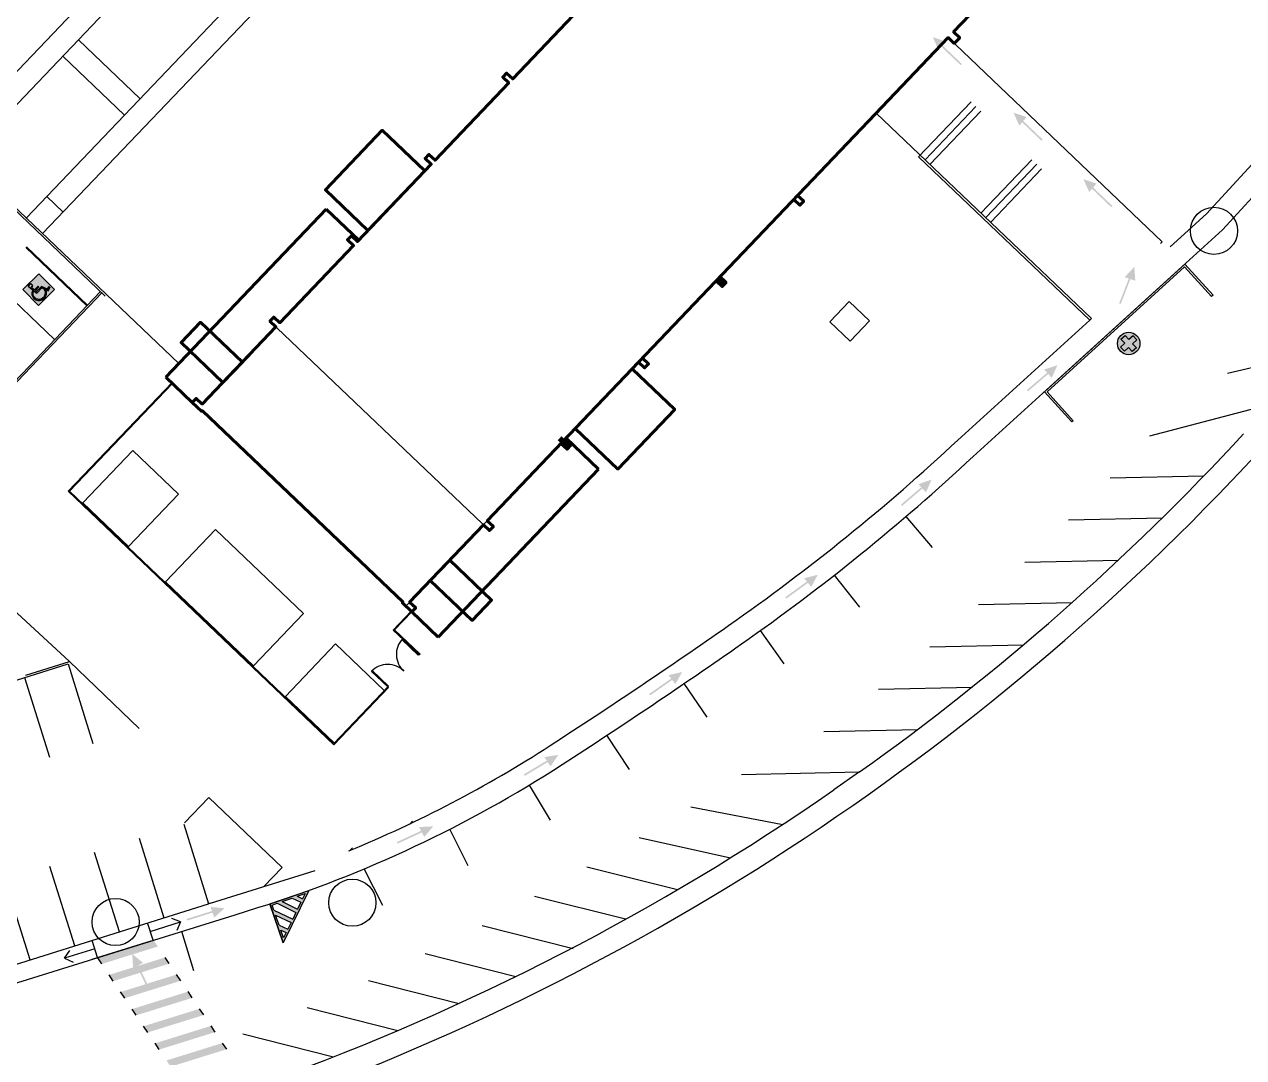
# Model space of a CAD drawing. Header units: millimetres. Extents: x 34038 to 35840, y 10511 to 10922.
# Drawn here: x 34255.5 to 34320.6, y 10577.7 to 10632.9 of the extents above; entities that cross this region are included whole.
import ezdxf

# ---------------------------------------------------------------- set-up
doc = ezdxf.new("R2010")
doc.units = ezdxf.units.MM
for name, color, linetype in [('_0', 7, 'Continuous'), ('GUIA', 7, 'Continuous'), ('MANTER', 150, 'Continuous'), ('PINTURA BRANCA', 7, 'Continuous'), ('PINTURA VERMELHA', 10, 'Continuous'), ('piso2', 2, 'Continuous'), ('VAGAS', 7, 'Continuous')]:
    doc.layers.add(name, color=color, linetype=linetype)
doc.layers.add('PROJEÇÃO DAS EDIFICAÇÕES', color=4, linetype='Continuous', lineweight=60)

# ---------------------------------------------------------------- blocks, each defined once
blk = doc.blocks.new('12')
at = {"layer": 'PINTURA BRANCA'}
h = blk.add_hatch(color=256, dxfattribs=at)
h.paths.add_polyline_path([(709.5063524391578, 866.5878076270078), (709.3348524387259, 866.3245246753548), (709.2430694875048, 866.7593076274395)], flags=16)
h.paths.add_polyline_path([(709.1846487430099, 867.0360512210649), (709.615513863723, 866.7553897960679), (709.8338367128534, 867.0905541341882), (709.06780725402, 867.5895384083154)], flags=16)
h.paths.add_polyline_path([(710.3346837331574, 868.4351293180409), (710.5979666848099, 868.2636293176096), (710.7694666852412, 868.5269122692622)], flags=16)
h.paths.add_polyline_path([(710.0579401395316, 868.3767085735461), (710.4888052602445, 868.0960471485492), (710.2704824111141, 867.760882810429), (709.5044529522806, 868.259867084556)], flags=16)
h.paths.add_polyline_path([(710.985027265608, 868.6746211296579), (709.2868740274193, 866.0676543903937), (708.8324672768815, 868.2202143791201)])
h.paths.add_polyline_path([(709.009386509525, 867.8662820019409), (709.9429981374185, 867.2581363032485), (710.161320986549, 867.5933006413688), (709.2277093586556, 868.2014463400611), (708.95096576503, 868.1430255955661)], flags=16)
for p, q in [((708.8324672768815, 868.2202143791201), (710.985027265608, 868.6746211296579)), ((709.2868740274193, 866.0676543903937), (708.8324672768815, 868.2202143791201)), ((708.9509657650299, 868.1430255955661), (709.2277093586556, 868.2014463400611)), ((709.2277093586556, 868.2014463400611), (710.161320986549, 867.5933006413688)), ((710.985027265608, 868.6746211296579), (709.2868740274193, 866.0676543903937)), ((709.5044529522806, 868.259867084556), (710.0579401395314, 868.3767085735461)), ((709.5044529522808, 868.259867084556), (710.2704824111141, 867.760882810429)), ((710.0579401395316, 868.3767085735461), (710.4888052602445, 868.0960471485495)), ((710.334683733157, 868.435129318041), (710.7694666852412, 868.5269122692622)), ((710.3346837331574, 868.4351293180409), (710.5979666848096, 868.2636293176097)), ((710.7694666852414, 868.5269122692623), (710.5979666848099, 868.2636293176096)), ((709.0093865095249, 867.866282001941), (708.95096576503, 868.1430255955661)), ((709.009386509525, 867.8662820019409), (709.9429981374186, 867.2581363032484)), ((709.1846487430099, 867.036051221065), (709.06780725402, 867.5895384083154)), ((709.0678072540201, 867.5895384083155), (709.8338367128534, 867.0905541341882)), ((710.161320986549, 867.5933006413688), (709.9429981374185, 867.2581363032485)), ((710.4888052602445, 868.0960471485492), (710.2704824111141, 867.760882810429)), ((709.1846487430099, 867.0360512210649), (709.6155138637231, 866.7553897960678)), ((709.8338367128533, 867.0905541341882), (709.615513863723, 866.7553897960679)), ((709.3348524387259, 866.3245246753548), (709.2430694875046, 866.7593076274396)), ((709.2430694875048, 866.7593076274395), (709.5063524391579, 866.5878076270076)), ((709.5063524391578, 866.5878076270078), (709.3348524387258, 866.3245246753545))]:
    blk.add_line(p, q, dxfattribs=at)
blk = doc.blocks.new('A$C51C17A21')
at = {"layer": 'PINTURA BRANCA'}
h = blk.add_hatch(color=152, dxfattribs=at)
h.paths.add_polyline_path([(9.180785392288044, 9.163803444595828), (0, 9.163803444595828), (0, 0), (9.180785392288044, 0)])
edge = h.paths.add_edge_path(flags=16)
edge.add_line((5.422054313698709, 5.759658274507842), (5.421210884993229, 5.279695285018647))
edge.add_line((5.421210884993229, 5.279695285018647), (3.371216165724718, 5.269816209399892))
edge.add_line((3.371216165724718, 5.269816209399892), (3.434992290459149, 4.612271246112527))
edge.add_line((3.434992290459149, 4.612271246112527), (6.32046581006648, 4.612235962520231))
edge.add_line((6.32046581006648, 4.612235962520231), (7.291269149901154, 2.146054230700997))
edge.add_line((7.291269149901154, 2.146054230700997), (8.265835677223322, 2.561483206763683))
edge.add_line((8.265835677223322, 2.561483206763683), (8.460630145193818, 2.108830044385854))
edge.add_line((8.460630145193818, 2.108830044385854), (7.028143119715196, 1.500893807131092))
edge.add_line((7.028143119715196, 1.500893807131092), (5.990097561407993, 4.122711449713847))
edge.add_line((5.990097561407993, 4.122711449713847), (3.009950167172747, 4.122993718423118))
edge.add_line((3.009950167172747, 4.122993718423118), (2.53974979408008, 8.155413962825719))
edge.add_arc((3.205961485207808, 8.053055018452483), 0.6740292062577634, 90.86110328032771, 171.2651935622226, ccw=False)
edge.add_line((3.195831822675927, 8.727008103485446), (3.431625227975701, 8.7240795656013))
edge.add_arc((3.423146651183856, 8.04142065083306), 0.682711564408401, 6.993114099470688, 89.28842694358462, ccw=False)
edge.add_line((4.100779381530401, 8.124540822512813), (4.101967756527984, 8.066675736668572))
edge.add_arc((3.374478854861763, 8.051735300494556), 0.7276423013270964, -109.66773350404361, 1.1765177688022277, ccw=False)
edge.add_line((3.129579916691682, 7.366543481538997), (3.311797415962019, 5.77027863477781))
edge.add_line((3.311797415962019, 5.77027863477781), (5.422054313698709, 5.759658274507842))
edge = h.paths.add_edge_path(flags=16)
edge.add_line((6.140327967041799, 2.954754088966752), (6.398734448690789, 2.329909958291523))
edge.add_arc((3.545799992762909, 3.567409587629868), 3.109765319510951, 302.00990588515776, 336.5505467284719, ccw=False)
edge.add_arc((3.613911364152955, 3.383162574035737), 2.917701294968827, 162.5317855962321, 302.793607434027, ccw=False)
edge.add_arc((3.412492398476161, 3.34164600982001), 2.739861174484087, 108.78632825692031, 160.438804791383, ccw=False)
edge.add_line((2.530148055141808, 5.935544179608314), (2.580854924532105, 5.481713625966677))
edge.add_arc((3.412492398461723, 3.341646009805345), 2.295976979367712, 111.2362938310106, 160.2370488798236)
edge.add_arc((3.613911364156479, 3.383162574032781), 2.473817099848291, 162.720137507934, 302.8637260381623)
edge.add_arc((3.545799992762568, 3.567409587629754), 2.665881124386374, 301.9444794714997, 346.7139074411326)
h = blk.add_hatch(color=256, dxfattribs=at)
edge = h.paths.add_edge_path()
edge.add_arc((3.374478854861763, 8.051735300494556), 0.7276423013270057, 250.3322664959564, 361.1765177688022)
edge.add_line((4.101967756527984, 8.066675736668572), (4.100779381530401, 8.124540822512813))
edge.add_arc((3.423146651183856, 8.04142065083306), 0.6827115644084146, 6.993114099470686, 89.28842694358454)
edge.add_line((3.431625227975701, 8.7240795656013), (3.195831822675927, 8.727008103485446))
edge.add_arc((3.205961485207808, 8.053055018452483), 0.674029206257754, 90.86110328032767, 171.2651935622226)
edge.add_line((2.53974979408008, 8.155413962825719), (3.009950167172747, 4.122993718423118))
edge.add_line((3.009950167172747, 4.122993718423118), (5.990097561407993, 4.122711449713847))
edge.add_line((5.990097561407993, 4.122711449713847), (7.028143119715196, 1.500893807131092))
edge.add_line((7.028143119715196, 1.500893807131092), (8.460630145193818, 2.108830044385854))
edge.add_line((8.460630145193818, 2.108830044385854), (8.265835677223322, 2.561483206763683))
edge.add_line((8.265835677223322, 2.561483206763683), (7.291269149901154, 2.146054230700997))
edge.add_line((7.291269149901154, 2.146054230700997), (6.32046581006648, 4.612235962520231))
edge.add_line((6.32046581006648, 4.612235962520231), (3.434992290459149, 4.612271246112527))
edge.add_line((3.434992290459149, 4.612271246112527), (3.371216165724718, 5.269816209399892))
edge.add_line((3.371216165724718, 5.269816209399892), (5.421279214686706, 5.279695614304501))
edge.add_line((5.421279214686706, 5.279695614304501), (5.422054313698709, 5.759658274507842))
edge.add_line((5.422054313698709, 5.759658274507842), (3.311797415962019, 5.77027863477781))
edge.add_line((3.311797415962019, 5.77027863477781), (3.129579916691682, 7.366543481538997))
edge = h.paths.add_edge_path()
edge.add_arc((3.412492398461723, 3.341646009805345), 2.295976979367714, 111.23629383101061, 160.2370488798236, ccw=False)
edge.add_line((2.580854924532105, 5.481713625966677), (2.530148055141808, 5.935544179608314))
edge.add_arc((3.412492398476161, 3.34164600982001), 2.739861174484073, 108.7863282569202, 160.438804791383)
edge.add_arc((3.613911364152841, 3.383162574035737), 2.917701294968806, 162.5317855962315, 302.7936074340288)
edge.add_arc((3.545799992762795, 3.567409587629868), 3.109765319511033, 302.0099058851595, 336.5505467284727)
edge.add_line((6.398734448690789, 2.329909958291523), (6.140327967041799, 2.954754088966752))
edge.add_arc((3.545799992762568, 3.567409587629868), 2.66588112438639, 301.9444794714964, 346.71390744113023, ccw=False)
edge.add_arc((3.613911364156479, 3.383162574032781), 2.473817099848283, 162.720137507934, 302.8637260381601, ccw=False)
blk.add_lwpolyline([(9.180785392288044, 0), (0, 0), (0, 9.163803444595828), (9.180785392288044, 9.163803444595828)], close=True, dxfattribs=at)
for points in [[(6.398734448690789, 2.329909958291523, -0.1518635365455338), (5.194180469797061, 0.9304639785272002, -0.7019114297085285), (0.8307638776268504, 4.258988421397362, -0.229271569647566), (2.530148055141808, 5.935544179608314)], [(6.140327967041799, 2.954754088966752, -0.1978667100968593), (4.956310346832424, 1.305246306515642, -0.701141649689756), (1.251749361771317, 4.11798344879719, -0.2171247333798052), (2.580854924532105, 5.481713625966677, 0.04686792952544745)]]:
    blk.add_lwpolyline(points, format="xyb", dxfattribs=at)
at = {"layer": 'PINTURA BRANCA', "color": 250}
for points in [[(1.251749361771317, 4.11798344879719, -0.2171247333798054), (2.580854924532105, 5.481713625966677), (2.530148055141808, 5.935544179608314, 0.2292715696475673), (0.8307638776268504, 4.258988421397362, 0.7019114297085347), (5.194180469797061, 0.9304639785272002, 0.1518635365455348), (6.398734448690789, 2.329909958291523), (6.140327967041799, 2.954754088966752, -0.1978667100968566), (4.956310346832424, 1.305246306515642, -0.7011416496897603)], [(3.129579916691682, 7.366543481538997, 0.5252580657301571), (4.101967756527984, 8.066675736668572), (4.100779381530401, 8.124540822512813, 0.3753540589992009), (3.431625227975701, 8.7240795656013), (3.195831822675927, 8.727008103485446, 0.3659682706623709), (2.53974979408008, 8.155413962825719), (3.009950167172747, 4.122993718423118), (5.990097561407993, 4.122711449713847), (7.028143119715196, 1.500893807131092), (8.460630145193818, 2.108830044385854), (8.265835677223322, 2.561483206763683), (7.291269149901154, 2.146054230700997), (6.32046581006648, 4.612235962520231), (3.434992290459149, 4.612271246112527), (3.371216165724718, 5.269816209399892), (5.421279214686706, 5.279695614304501), (5.422071464680243, 5.770278634777924), (3.311797415962019, 5.77027863477781)]]:
    blk.add_lwpolyline(points, format="xyb", close=True, dxfattribs=at)
at = {"layer": 'PINTURA BRANCA'}
for points in [[(2.580854924532105, 5.481713625966677), (2.530148055141808, 5.935544179608428)], [(6.140327967041799, 2.954754088966752), (6.398734448690789, 2.329909958291637)]]:
    blk.add_lwpolyline(points, dxfattribs=at)
blk.add_lwpolyline([(8.460630145193818, 2.108830044385854), (7.028143119715196, 1.500893807131092), (5.990097561407993, 4.122711449713847), (3.009950167172747, 4.122993718423118), (2.53974979408008, 8.155413962825719, -0.5271040350187159), (3.195831822675927, 8.727008103485446), (3.431625227975701, 8.7240795656013, -0.3753540589992009), (4.100779381530401, 8.124540822512813), (4.101967756527984, 8.066675736668572, -0.5252580657301573), (3.129579916691682, 7.366543481538997), (3.311797415962019, 5.77027863477781), (5.422071464680243, 5.770278634777924), (5.421279214686706, 5.279695614304501), (3.371216165724718, 5.269816209399892), (3.434992290459149, 4.612271246112527), (6.32046581006648, 4.612235962520231), (7.291269149901154, 2.146054230700997), (8.265835677223322, 2.561483206763683)], format="xyb", close=True, dxfattribs=at)
blk = doc.blocks.new('A$C2D931A01')
at = {"layer": 'PINTURA BRANCA'}
h = blk.add_hatch(color=256, dxfattribs=at)
h.paths.add_polyline_path([(0.6000000000000227, 0, 1), (-0.6000000000000227, 0, 1)])
h.paths.add_polyline_path([(0.4500000000000455, -0.1499999999999773), (0.1499999999999773, -0.1499999999999773), (0.1499999999999773, -0.4499999999999318), (-0.1499999999999773, -0.4499999999999318), (-0.1499999999999773, -0.1499999999999773), (-0.4499999999999318, -0.1499999999999773), (-0.4499999999999318, 0.1499999999999773), (-0.1499999999999773, 0.1499999999999773), (-0.1499999999999773, 0.4500000000000455), (0.1499999999999773, 0.4500000000000455), (0.1499999999999773, 0.1499999999999773), (0.4500000000000455, 0.1499999999999773)], flags=16)
at = {"layer": 'PINTURA VERMELHA'}
blk.add_hatch(color=256, dxfattribs=at).paths.add_polyline_path([(0.4500000000000455, 0.1499999999999773), (0.1499999999999773, 0.1499999999999773), (0.1499999999999773, 0.4500000000000455), (-0.1499999999999773, 0.4500000000000455), (-0.1499999999999773, 0.1499999999999773), (-0.4499999999999318, 0.1499999999999773), (-0.4499999999999318, -0.1499999999999773), (-0.1499999999999773, -0.1499999999999773), (-0.1499999999999773, -0.4499999999999318), (0.1499999999999773, -0.4499999999999318), (0.1499999999999773, -0.1499999999999773), (0.4500000000000455, -0.1499999999999773)])
at = {"layer": 'PINTURA BRANCA'}
blk.add_circle((0, 0), 0.6, dxfattribs=at)
at = {"layer": 'PINTURA VERMELHA'}
for points in [[(-0.1499999999999773, 0.1499999999999773), (-0.4499999999999318, 0.1499999999999773)], [(-0.4499999999999318, -0.1499999999999773), (-0.4499999999999318, 0.1499999999999773)], [(-0.1499999999999773, 0.4500000000000455), (-0.1499999999999773, 0.1499999999999773)], [(-0.1499999999999773, 0.4500000000000455), (0.1499999999999773, 0.4500000000000455)], [(0.1499999999999773, 0.4500000000000455), (0.1499999999999773, 0.1499999999999773)], [(0.4500000000000455, 0.1499999999999773), (0.1499999999999773, 0.1499999999999773)], [(0.4500000000000455, 0.1499999999999773), (0.4500000000000455, -0.1499999999999773)], [(-0.1499999999999773, -0.1499999999999773), (-0.4499999999999318, -0.1499999999999773)], [(-0.1499999999999773, -0.1499999999999773), (-0.1499999999999773, -0.4499999999999318)], [(0.1499999999999773, -0.4499999999999318), (-0.1499999999999773, -0.4499999999999318)], [(0.1499999999999773, -0.1499999999999773), (0.1499999999999773, -0.4499999999999318)], [(0.4500000000000455, -0.1499999999999773), (0.1499999999999773, -0.1499999999999773)]]:
    blk.add_lwpolyline(points, dxfattribs=at)

msp = doc.modelspace()

# ---------------------------------------------------------------- hatches: boundary and pattern name
for points in [[(34304.00072188154, 10632.20940570743), (34304.70289506829, 10631.97637724277), (34304.52059000357, 10631.76614692729), (34305.55194237414, 10630.78184670917), (34305.48827101669, 10630.71543633606), (34304.45845244067, 10631.70103991325), (34304.31052162094, 10631.52308119963)], [(34308.30587289937, 10628.18098620624), (34309.00804608612, 10627.94795774158), (34308.82574102139, 10627.7377274261), (34309.85709339198, 10626.75342720798), (34309.79342203452, 10626.68701683487), (34308.7636034585, 10627.67262041206), (34308.61567263876, 10627.49466169844)], [(34312.03621842251, 10624.63238360353), (34312.73839160926, 10624.39935513887), (34312.55608654453, 10624.18912482339), (34313.58743891511, 10623.20482460527), (34313.52376755766, 10623.13841423216), (34312.49394898163, 10624.12401780935), (34312.3460181619, 10623.94605909573)], [(34314.75117536698, 10619.95154944423), (34314.80554142177, 10619.21371898835), (34314.54143620459, 10619.30135663111), (34314.02844824514, 10617.97117694958), (34313.9426843119, 10618.00447750771), (34314.457464552, 10619.33374121944), (34314.23635371462, 10619.40202612825)], [(34310.65309333066, 10614.71356727461), (34310.35157249225, 10614.03796781225), (34310.16045966648, 10614.24022460446), (34309.07872330354, 10613.31157985386), (34309.01895526883, 10613.38152384176), (34310.10183644343, 10614.30851309338), (34309.93942687912, 10614.4733644343)], [(34303.93262752133, 10608.59679023611), (34303.63110668294, 10607.92119077375), (34303.43999385716, 10608.12344756596), (34302.35825749423, 10607.19480281536), (34302.29848945951, 10607.26474680327), (34303.3813706341, 10608.19173605488), (34303.2189610698, 10608.3565873958)], [(34297.85972904742, 10603.52138853985), (34297.50577001186, 10602.87172520344), (34297.33123551178, 10603.08844998388), (34296.17950643878, 10602.2481793286), (34296.12545171777, 10602.32262707237), (34297.27819121803, 10603.16115694985), (34297.1293147403, 10603.33832530356)], [(34290.61954854616, 10598.32957210071), (34290.25338751703, 10597.68670699022), (34290.08297569893, 10597.90668820402), (34288.91558831593, 10597.08831095011), (34288.86294873752, 10597.16376593141), (34290.03131350334, 10597.98038364178), (34289.88580834372, 10598.16033107773)], [(34284.00806436477, 10593.90683793291), (34283.59645556682, 10593.29207973087), (34283.44236681212, 10593.52378768897), (34282.21895293262, 10592.79180878821), (34282.17189710819, 10592.87086654434), (34283.39615881474, 10593.60101994246), (34283.26402205666, 10593.79100075292)], [(34277.32696075053, 10590.09366812884), (34276.85382717867, 10589.52490273545), (34276.72459446811, 10589.7713389923), (34275.43187714781, 10589.17015968334), (34275.39327235218, 10589.25367045612), (34276.68664364574, 10589.85294619224), (34276.57491797636, 10590.05560404672)], [(34266.18957080605, 10585.72696847122), (34265.64519714937, 10585.22596271133), (34265.54978292163, 10585.48735905277), (34264.18876461699, 10585.06290198058), (34264.16157419824, 10585.15079430416), (34265.5229882886, 10585.57327789611), (34265.43912151628, 10585.78896098696)], [(34261.26608587214, 10583.27936663288), (34261.8386288236, 10582.81081138719), (34261.59323730793, 10582.67960572341), (34262.20476850005, 10581.39175315702), (34262.12157013403, 10581.35247961238), (34261.51193720678, 10582.64100140301), (34261.31018222881, 10582.52765344298)]]:
    msp.add_hatch(color=3).paths.add_polyline_path(points)
at = {"layer": 'MANTER'}
h = msp.add_hatch(color=170, dxfattribs=at)
h.dxf.hatch_style = 1
h.paths.add_polyline_path([(34292.64027449438, 10619.42646411556), (34292.43316047058, 10619.2094300603), (34292.75871262194, 10618.89875812149), (34292.96582660508, 10619.11579221555)])
h = msp.add_hatch(color=170, dxfattribs=at)
h.dxf.hatch_style = 1
h.paths.add_polyline_path([(34284.17485321757, 10610.91769553554), (34283.96773923442, 10610.70066144148), (34284.47415212057, 10610.2173954808), (34284.68126610371, 10610.43442957486)])
at = {"layer": 'PINTURA BRANCA'}
for points in [[(34259.41993257919, 10583.07951005469), (34259.64154644789, 10582.74747757185), (34262.63034833066, 10583.67870776447), (34262.40706924911, 10584.01161413104)], [(34260.03015080282, 10582.16525196667), (34260.25320717887, 10581.83321905699), (34263.24306478622, 10582.76515505932), (34263.02025880238, 10583.09735604301)], [(34260.64355583693, 10581.25216146506), (34260.86661221298, 10580.92012855538), (34263.85578124178, 10581.85160235417), (34263.63297525793, 10582.18380333786)], [(34261.25696178689, 10580.33906960017), (34261.48001724709, 10580.00703805378), (34264.46781003462, 10580.93907494567), (34264.24500405078, 10581.27127592936)], [(34261.87036590516, 10579.42598046185), (34262.093171889, 10579.09377947815), (34265.08121415289, 10580.02449694386), (34264.85840816905, 10580.35669792755)], [(34262.48308236072, 10578.51242775669), (34262.70588834456, 10578.180226773), (34265.69393060845, 10579.11094423871), (34265.47112462461, 10579.4431452224)], [(34263.09579881628, 10577.59887505154), (34263.31860480012, 10577.26667406785), (34266.306647064, 10578.19739153356), (34266.08384108017, 10578.52959251725)]]:
    msp.add_hatch(color=256, dxfattribs=at).paths.add_polyline_path(points)

# ---------------------------------------------------------------- linework, layer by layer
for p, q in [((34255.61076768246, 10622.55679498645), (34279.77393682235, 10647.87729742373)), ((34256.47890394653, 10621.72833893632), (34280.64207297424, 10647.04884125604)), ((34318.60439046202, 10622.78487838539), (34340.39588225378, 10646.54491027377)), ((34319.45213028092, 10621.93383520467), (34341.27296432851, 10645.72585998923)), ((34251.363023473, 10626.47236231457), (34262.63670188421, 10638.28601139902)), ((34252.24562867481, 10625.63009866359), (34263.51931279172, 10637.44375372704)), ((34304.81857941594, 10632.18806629948), (34316.23801634766, 10621.29058459994)), ((34261.69291678815, 10628.93025826698), (34258.39669288159, 10632.07577782743)), ((34260.85065313823, 10628.04765306412), (34257.55442923059, 10631.1931726256)), ((34303.23790246689, 10625.83137291425), (34306.04084468164, 10628.76856564061)), ((34303.58464089795, 10625.67326698295), (34306.30128559451, 10628.52002886084)), ((34303.84508181082, 10625.42473020317), (34306.56172650739, 10628.27149208106)), ((34300.97661511405, 10628.16208612718), (34312.45907945631, 10617.20445784973)), ((34303.23790246689, 10625.83137291425), (34312.37278196334, 10617.11402697721)), ((34306.5652424564, 10622.82890161441), (34309.28188715296, 10625.67566349229)), ((34306.82568336927, 10622.58036483463), (34309.54232806584, 10625.42712671252)), ((34307.08612428215, 10622.33182805486), (34309.80276897871, 10625.17858993274)), ((34257.57488521448, 10622.8768139648), (34256.70674333823, 10623.70526413396)), ((34316.67024909244, 10621.02478252706), (34318.60439046202, 10622.78487838539)), ((34306.14974172648, 10609.82847446482), (34319.45213028092, 10621.93383520467)), ((34316.2316338456, 10621.29667537304), (34316.14533635262, 10621.20624450051)), ((34309.95162106109, 10613.2882381491), (34317.44067918936, 10620.10338641165)), ((34310.0928857282, 10613.28158278841), (34317.43402382868, 10619.96212174453)), ((34299.53095225453, 10618.10336885731), (34300.6161224444, 10617.06779864767)), ((34318.95377940981, 10618.44066462361), (34318.87981939592, 10618.3733599704)), ((34312.37278196334, 10617.11402697721), (34312.45907945631, 10617.20445784973)), ((34299.58055223498, 10615.98262845772), (34298.49538204516, 10617.01819866733)), ((34305.33693420297, 10610.71130652581), (34312.37278196334, 10617.11402697721)), ((34257.84705780446, 10607.98197147193), (34263.40461798006, 10613.80571810916)), ((34257.91774919731, 10607.98362485239), (34263.40627135831, 10613.73502681089)), ((34311.49152905637, 10611.74463586051), (34311.41756904247, 10611.67733120729)), ((34258.61850049289, 10607.35637082569), (34261.29027159155, 10610.15610982258)), ((34263.72828728386, 10607.8295287507), (34261.29027159155, 10610.15610982258)), ((34272.02663294032, 10594.45053958292), (34257.84705780446, 10607.98197147193)), ((34272.02497956208, 10594.52123088118), (34257.91774919731, 10607.98362485239)), ((34261.05651618521, 10605.02978975381), (34263.72828728386, 10607.8295287507)), ((34261.05651618521, 10605.02978975381), (34258.61850049289, 10607.35637082569)), ((34263.03152591435, 10603.14505195513), (34265.70329702867, 10605.94479096843)), ((34270.40570118299, 10601.45732005827), (34265.70329702867, 10605.94479096843)), ((34267.73393008434, 10598.65758106139), (34263.03152593002, 10603.14505197154)), ((34275.20067909287, 10600.57217199695), (34276.15340369863, 10601.57052856776)), ((34275.27137044376, 10600.57382533344), (34276.18957603799, 10601.53600956046)), ((34267.73393008434, 10598.65758106139), (34270.40570118299, 10601.45732005827)), ((34275.20067909287, 10600.57217199695), (34276.59693154704, 10599.23973849413)), ((34275.23685143646, 10600.53765299407), (34276.59693154704, 10599.23973849413)), ((34275.27137044376, 10600.57382533344), (34276.63145055435, 10599.27591083349)), ((34269.44126444923, 10597.02828386123), (34272.1130356144, 10599.82802292782)), ((34274.71744406909, 10597.34265442373), (34272.1130356144, 10599.82802292782)), ((34276.56075920346, 10599.274257497), (34276.59527821076, 10599.31042983636)), ((34276.59693154704, 10599.23973849413), (34276.63145055435, 10599.27591083349)), ((34272.0456729272, 10594.54291533493), (34269.44126444923, 10597.02828386123)), ((34272.02497956208, 10594.52123088118), (34274.93836586027, 10597.574157547)), ((34272.02663294032, 10594.45053958292), (34274.94001919655, 10597.50346620477)), ((34274.90384685296, 10597.53798520764), (34274.93836585584, 10597.57415755123)), ((34274.90384685296, 10597.53798520764), (34274.94001940923, 10597.50346600182)), ((34300.09174043855, 10592.99729560806), (34298.71780607445, 10592.03402710634)), ((34254.00129944336, 10581.40329268598), (34266.7518664652, 10585.36892831662)), ((34266.75184518038, 10585.36897462938), (34267.97678904096, 10585.75495842691)), ((34266.7518664652, 10585.36892831662), (34267.97680930233, 10585.75491536212))]:
    msp.add_line(p, q)
at = {"linetype": 'Continuous'}
for p, q in [((34298.49538204516, 10617.01819866733), (34299.53095225453, 10618.10336885731)), ((34299.58055223498, 10615.98262845772), (34300.6161224444, 10617.06779864767))]:
    msp.add_line(p, q, dxfattribs=at)
at = {"color": 7}
for p, q in [((34257.90771598036, 10598.88518348743), (34254.18200014738, 10602.33170137516)), ((34253.29752192093, 10597.34221486434), (34257.8420343295, 10598.75994004153)), ((34255.58772850189, 10598.16143045007), (34257.90771598036, 10598.88518348743)), ((34261.62609910715, 10595.32205832508), (34257.90771598036, 10598.88518348743)), ((34265.34548838915, 10591.63444534774), (34264.04559732626, 10590.27229394471)), ((34269.26188812435, 10587.89705389242), (34265.34548838915, 10591.63444534774)), ((34268.29528510478, 10586.88415389114), (34269.26188812435, 10587.89705389242))]:
    msp.add_line(p, q, dxfattribs=at)
at = {"color": 2}
msp.add_line((34276.05874640678, 10590.18811549948), (34276.23134138983, 10590.36897714342), dxfattribs=at)
at = {"color": 2, "linetype": 'Continuous'}
msp.add_line((34273.01397550205, 10588.94690313309), (34272.84138046711, 10588.76604143478), dxfattribs=at)
for points in [[(34276.52624019615, 10599.23808515764), (34276.56075920346, 10599.274257497), (34275.6926229573, 10600.10271356591), (34275.65810395443, 10600.06654122232), (34276.52624019615, 10599.23808515764)], [(34274.90384685296, 10597.53798520764), (34274.93836585584, 10597.57415755123), (34274.07022960082, 10598.4026136286), (34274.03571059795, 10598.36644128501), (34274.90384685296, 10597.53798520764)]]:
    msp.add_lwpolyline(points)
for centre, radius, start, end in [((34223.89346872125, 10700.17367246582), 132.752670577674, 290.6465089793058, 319.0233500544343), ((34228.58782053462, 10693.10239424905), 112.5998125446678, 304.9509918944491, 312.969551599969), ((34223.89346872124, 10700.17367246583), 131.5026705776913, 305.4113595965633, 317.3324413686965), ((34228.58782053463, 10693.10239424905), 113.799812544669, 304.9509288493218, 312.9660259814781), ((34108.06817642255, 10865.65350304044), 323.0727756136874, 302.9028277805856, 304.9390549537352), ((34276.56075920346, 10599.274257497), 1.200000000000009, 136.3397987610554, 228.7278072063903), ((34108.06817642248, 10865.65350304055), 324.2727756138174, 302.9028277805856, 304.9390770025141), ((34274.90384685296, 10597.53798520764), 1.201041227184819, 43.95384773692524, 136.3397987610554), ((34247.86286151818, 10649.58720339283), 65.72631687683396, 292.3179386474851, 302.9028277805856), ((34247.86301050994, 10649.58729979007), 66.92631687683404, 287.4898092008236, 302.9026758594086), ((34247.86286151818, 10649.58720339283), 66.92631687683433, 287.4899611221961, 302.9028277805856), ((34223.90103557386, 10700.156162305), 131.4836311791528, 289.8602966569797, 304.6818915986167)]:
    msp.add_arc(centre, radius, start, end)
at = {"layer": '_0'}
for p, q in [((34253.86391826048, 10619.17850963093), (34257.11940884902, 10616.07176171896)), ((34257.8420343295, 10598.75994004153), (34259.16728426911, 10594.51185663868)), ((34255.52204685103, 10598.03618700417), (34256.84729679064, 10593.78810360133)), ((34264.01275650083, 10590.20967222176), (34265.33800644045, 10585.96158881892)), ((34261.62619279137, 10589.46514978378), (34262.95144273098, 10585.21706638093)), ((34259.2396290819, 10588.72062734579), (34260.56487902151, 10584.47254394294)), ((34256.85306537244, 10587.9761049078), (34258.17831531205, 10583.72802150496)), ((34254.46650166297, 10587.23158246982), (34255.79175160258, 10582.98349906697)), ((34265.43346898883, 10585.99136971644), (34265.33800644045, 10585.96158881892))]:
    msp.add_line(p, q, dxfattribs=at)
at = {"layer": '_0', "color": 1}
for p, q in [((34262.38189957535, 10584.00979688557), (34262.07029184308, 10584.93529704963)), ((34262.22609570921, 10584.4725469676), (34263.83560214616, 10584.98790027305)), ((34263.83560214616, 10584.98790027305), (34263.37183830389, 10585.17477750176)), ((34263.83560214616, 10584.98790027305), (34263.63923491169, 10584.52807431768)), ((34259.41492143837, 10583.08701798522), (34259.11635762266, 10584.00755434534)), ((34259.26563953052, 10583.54728616528), (34257.64790290729, 10583.05838104373)), ((34257.64790290729, 10583.05838104373), (34257.93109922064, 10583.47044881498)), ((34257.64790290729, 10583.05838104373), (34258.10228627388, 10582.84972880633))]:
    msp.add_line(p, q, dxfattribs=at)
at = {"layer": '_0', "color": 7, "true_color": 0xffffff}
for p, q in [((34259.41492143837, 10583.08701798522), (34262.2795687052, 10583.9779703053)), ((34259.12845671169, 10582.99792275321), (34259.41492143837, 10583.08701798522)), ((34259.64154644789, 10582.74747757185), (34259.41948681649, 10583.08017791766)), ((34263.24306478622, 10582.76515505932), (34263.02025880238, 10583.09735604301)), ((34260.25320717887, 10581.83321905699), (34260.03015080282, 10582.16525196667)), ((34263.85578124178, 10581.85160235417), (34263.63297525793, 10582.18380333786)), ((34260.86661221298, 10580.92012855538), (34260.64355583693, 10581.25216146506)), ((34264.46849769733, 10580.93804964902), (34264.24569171349, 10581.27025063271)), ((34261.48001724709, 10580.00703805378), (34261.25696087105, 10580.33907096345)), ((34265.08121415289, 10580.02449694386), (34264.85840816905, 10580.35669792755)), ((34262.093171889, 10579.09377947815), (34261.87036590516, 10579.42598046185)), ((34265.69393060845, 10579.11094423871), (34265.47112462461, 10579.4431452224)), ((34262.70588834456, 10578.180226773), (34262.48308236072, 10578.51242775669)), ((34266.306647064, 10578.19739153356), (34266.08384108017, 10578.52959251725))]:
    msp.add_line(p, q, dxfattribs=at)
at = {"layer": 'DEFPOINTS', "color": 0, "linetype": 'ByBlock'}
for p in [(34283.98196297734, 10607.9294560099), (34283.98196641484, 10607.92945256298)]:
    msp.add_point(p, dxfattribs=at)
at = {"layer": 'GUIA'}
for p, q in [((34265.43346898883, 10585.99136971644), (34271.02431284657, 10587.73551284694)), ((34253.72749492946, 10582.31507317447), (34265.33800644045, 10585.96158881892))]:
    msp.add_line(p, q, dxfattribs=at)
at = {"layer": 'MANTER'}
for p, q in [((34280.33185139555, 10605.87669268468), (34268.61201334503, 10617.06085094848)), ((34275.86403995776, 10601.84670456406), (34280.21341379275, 10606.40439834643))]:
    msp.add_line(p, q, dxfattribs=at)
at = {"layer": 'PINTURA BRANCA'}
for p, q in [((34318.87981939592, 10618.3733599704), (34317.43402382868, 10619.96212174453)), ((34318.95377940981, 10618.44066462361), (34317.44067918936, 10620.10338641165)), ((34311.41756904247, 10611.67733120729), (34309.95162106109, 10613.2882381491)), ((34311.49152905637, 10611.74463586051), (34310.0928857282, 10613.28158278841)), ((34303.98420357249, 10604.97627738905), (34302.56837203878, 10606.63115432303)), ((34300.0947655442, 10601.7894115864), (34298.75072794419, 10603.50572154834)), ((34296.06679673842, 10598.77122915446), (34294.79729464683, 10600.545909479)), ((34291.9595846444, 10595.91534786364), (34290.72875229929, 10597.72077449728)), ((34287.80414942642, 10593.12877937385), (34286.60111152392, 10594.95288595896)), ((34283.5897215157, 10590.4274998775), (34282.46053950151, 10592.29731045183)), ((34291.07793934804, 10591.14201024676), (34295.98733336401, 10590.19446056679)), ((34279.20127918635, 10587.98391342879), (34278.20830676067, 10589.93585482724)), ((34288.31878931621, 10589.50151640937), (34293.19971187319, 10588.41680677416)), ((34273.80317591254, 10587.89253603964), (34273.80316385315, 10587.89256472111)), ((34285.52826986938, 10587.93515249028), (34290.37709755746, 10586.7149598615)), ((34274.64205174245, 10585.87604882562), (34273.64908764316, 10587.82797385643)), ((34268.60389699131, 10585.96056295076), (34269.32585543189, 10583.88239644875)), ((34282.73775042256, 10586.36878857118), (34287.58657811063, 10585.1485959424)), ((34279.94723097573, 10584.80242465208), (34284.79605866381, 10583.58223202331)), ((34264.55420222934, 10582.38863418029), (34263.90286882307, 10584.48284328669)), ((34276.89831595997, 10583.30108518607), (34281.74714364806, 10582.08089255729)), ((34273.8669935596, 10581.86369303528), (34278.71582124768, 10580.64350040651)), ((34270.59787594249, 10580.4177668791), (34275.44670363057, 10579.19757425033)), ((34267.16702437256, 10579.01254057652), (34272.01585206064, 10577.79234794775))]:
    msp.add_line(p, q, dxfattribs=at)
for points in [[(34319.72369455092, 10614.28826430891), (34324.59336938281, 10615.42240143979)], [(34315.58836887323, 10610.93954827797), (34322.02397225565, 10612.63307248418)], [(34313.46810691462, 10608.69277047502), (34318.46691755995, 10608.80182152794)], [(34311.24222598827, 10606.44368855207), (34316.2410366336, 10606.55273960499)], [(34308.90252740997, 10604.19212365152), (34313.90133805529, 10604.30117470444)], [(34306.4394610193, 10601.93786743283), (34311.43827166463, 10602.04691848575)], [(34303.8417924251, 10599.68067481325), (34308.84060307043, 10599.78972586617)], [(34301.0961559431, 10597.42025421503), (34306.09496658843, 10597.52930526795)], [(34298.18644109232, 10595.15625418159), (34303.18525173765, 10595.26530523451)], [(34298.18644109232, 10595.15625418159), (34303.18525173765, 10595.26530523451)], [(34293.78694669015, 10592.85975401158), (34300.09174043855, 10592.99729560806)]]:
    msp.add_lwpolyline(points, dxfattribs=at)
at = {"layer": 'piso2'}
for centre in [(34319.00493158164, 10621.87614993689), (34273.01221647565, 10586.01559585085), (34260.37476602929, 10584.98643406132)]:
    msp.add_circle(centre, 1.258413418696633, dxfattribs=at)
at = {"layer": 'PROJEÇÃO DAS EDIFICAÇÕES'}
for p, q in [((34263.059031902, 10614.06643323878), (34271.61974657811, 10623.03717241977)), ((34273.35601772611, 10621.38026080987), (34271.61974657811, 10623.03717241977)), ((34264.46975230108, 10612.72019231358), (34263.05903182459, 10614.06643315765)), ((34284.42475300578, 10610.81744529872), (34286.16102508472, 10609.16053355539)), ((34277.60031245008, 10600.18979242625), (34286.16102508472, 10609.16053355539)), ((34276.18959158981, 10601.53603286816), (34277.60031237266, 10600.18979234512))]:
    msp.add_line(p, q, dxfattribs=at)
for points in [[(34321.42912446591, 10649.59419733303), (34317.49395766939, 10645.47055061155), (34317.81950872635, 10645.15987954867), (34317.61239468443, 10644.9428455107), (34317.28684362747, 10645.25351657358), (34313.35167683095, 10641.1298698521), (34313.67722788791, 10640.81919878922), (34313.47011384598, 10640.60216475125), (34313.14456278902, 10640.91283581413), (34309.20939744453, 10636.78919061423), (34309.53494908925, 10636.47851899046), (34309.32783504733, 10636.26148495248), (34309.00228399037, 10636.57215601537), (34305.10853861307, 10632.49191464579), (34305.4340896691, 10632.18124349956), (34305.14412996927, 10631.87739588566), (34304.81857945881, 10632.18806634441), (34300.92483700324, 10628.10782795688), (34282.74456101636, 10609.05677823356)], [(34282.74456101636, 10609.05677823356), (34280.2134342377, 10606.40441985025), (34280.53898588241, 10606.09374822648), (34280.33187184049, 10605.8767141885), (34280.00632078353, 10606.18738525139), (34276.07115402908, 10602.06373857399), (34276.39670504397, 10601.75306746703), (34276.18959097266, 10601.5360334571), (34275.68317824678, 10602.01929952687), (34275.71769725376, 10602.05547186654), (34265.01068471379, 10612.2730979347), (34264.97616505361, 10612.23692608736), (34264.46975295153, 10612.72019169286), (34264.67686699345, 10612.93722573083), (34265.00241952277, 10612.62655621081), (34268.93758484694, 10616.75020138942), (34268.61203378998, 10617.0608724523), (34268.8191478319, 10617.27790649028), (34269.14469888886, 10616.96723542739), (34273.07986446128, 10621.09088310206), (34272.75431443693, 10621.40155301109), (34272.96142847885, 10621.61858704906), (34273.28697953581, 10621.30791598618), (34277.22214529973, 10625.43156386151), (34276.89659535951, 10625.7422338587), (34277.10370917459, 10625.95926765999), (34277.42926023206, 10625.64859659662), (34281.36442736228, 10629.77224366777), (34281.03887630531, 10630.08291473065), (34281.24599034724, 10630.29994876862), (34281.5715414042, 10629.98927770574), (34285.50670820072, 10634.11292442722)], [(34273.84617235564, 10621.8938841435), (34276.88384410845, 10625.07705085641), (34274.61222059061, 10627.24484388), (34271.57454883779, 10624.0616771671), (34273.84617235564, 10621.8938841435)], [(34296.57544134409, 10623.55011095474), (34296.90099284324, 10623.23943946987), (34297.10811425174, 10623.45646647797), (34296.78255535298, 10623.76714502423)], [(34292.43316081472, 10619.20942973189), (34292.75871262194, 10618.89875812149), (34292.96582660508, 10619.11579221555), (34292.64027509093, 10619.42646354628)], [(34266.1070323004, 10613.78406735176), (34267.14260221613, 10614.86923782207), (34264.90715118101, 10617.00251172088), (34263.87158096195, 10615.91734154003), (34266.1070323004, 10613.78406735176)], [(34266.67201861885, 10614.37611433084), (34267.70758853458, 10615.46128480115)], [(34288.29088090412, 10614.868748087), (34288.61643237125, 10614.55807680114), (34288.8235463544, 10614.77511089521), (34288.49799401819, 10615.08578301041)], [(34284.91490846693, 10611.33106820086), (34287.95258183483, 10614.5142333725), (34290.22420425278, 10612.34643919631), (34287.18653088488, 10609.16327402467), (34284.91490846693, 10611.33106820086)], [(34284.1486007262, 10610.52806669722), (34284.47415212057, 10610.2173954808), (34284.68126610371, 10610.43442957486), (34284.35571473509, 10610.74510076671)], [(34277.17576671057, 10603.22125019631), (34278.2113371769, 10604.30642014118), (34280.44678712964, 10602.17314510815), (34279.41121696663, 10601.08797487381), (34277.17576671057, 10603.22125019631)]]:
    msp.add_lwpolyline(points, dxfattribs=at)
at = {"layer": 'VAGAS', "color": 7}
for p, q in [((34259.82352499916, 10618.39836452319), (34245.33659406554, 10632.22313613637)), ((34263.74954523657, 10614.79001944154), (34245.40563206972, 10632.29548082504)), ((34258.87989155404, 10617.91659549615), (34255.62438736692, 10621.02329919197)), ((34259.64266327747, 10618.57095953363), (34258.9522832357, 10617.84751264691)), ((34258.9522832356, 10617.84751264681), (34255.84557304758, 10614.59200165655)), ((34255.77321339217, 10614.66105394338), (34252.66650320406, 10611.40554295302)), ((34255.84557304749, 10614.59200165645), (34252.7732874099, 10611.37256403495))]:
    msp.add_line(p, q, dxfattribs=at)
at = {"layer": 'VAGAS'}
for p, q in [((34255.58986836483, 10620.98712684764), (34258.84537255195, 10617.88042315181)), ((34259.57027159582, 10618.64004238287), (34258.84534398683, 10617.88039321853)), ((34258.87992358028, 10617.91656493374), (34255.77321339217, 10614.66105394338))]:
    msp.add_line(p, q, dxfattribs=at)

# ---------------------------------------------------------------- block references
at = {"layer": 'PINTURA BRANCA', "xscale": 0.130707771582163, "yscale": 0.130707771582163, "zscale": 0.130707771582163, "rotation": 44.720497154564}
msp.add_blockref('A$C51C17A21', (34256.26495560221, 10617.89349662949), dxfattribs=at)
at = {"layer": 'PINTURA BRANCA'}
for name, p, rotation in [('A$C2D931A01', (34314.45270023545, 10615.86445138635), 312.3026353195654), ('12', (33674.43091713453, 9635.584587566964), 7.21518371343578)]:
    msp.add_blockref(name, p, dxfattribs=dict(at, rotation=rotation))

doc.saveas('drawing.dxf')
